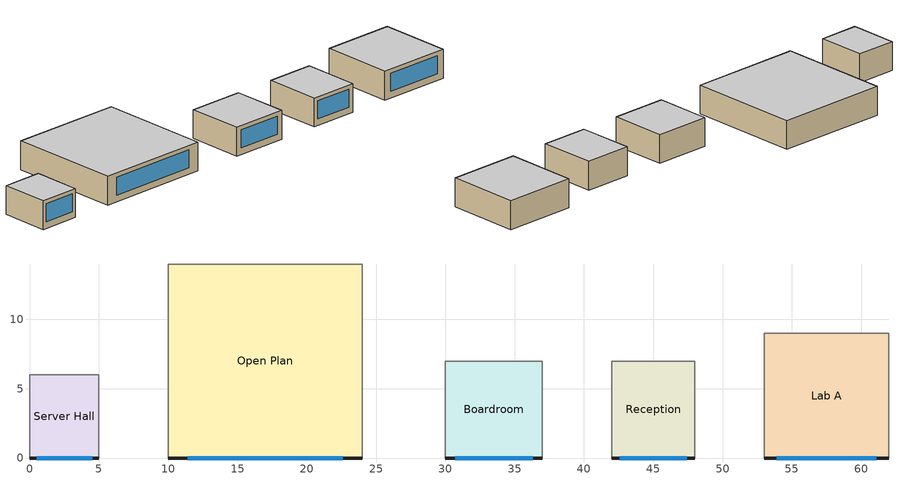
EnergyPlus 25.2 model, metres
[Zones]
Server Hall
 floor ground (Floor_Const): 0,0 0,6 5,6 5,0 z0
 wall outside (ExtWall_Const): 0,0 5,0 z0:3.5
 wall adiabatic (Adiabatic_Const): 5,0 5,6 0,6 0,0 z0:3.5
 window (Window_Const): 0.5,0 4.5,0 z0.8:3
 ceiling adiabatic (Adiabatic_Const): 0,6 5,6 5,0 0,0 z3.5
Open Plan
 floor ground (Floor_Const): 10,0 10,14 24,14 24,0 z0
 wall outside (ExtWall_Const): 10,0 24,0 z0:3.5
 wall adiabatic (Adiabatic_Const): 24,0 24,14 10,14 10,0 z0:3.5
 window (Window_Const): 11.4,0 22.6,0 z0.8:3
 ceiling adiabatic (Adiabatic_Const): 10,14 24,14 24,0 10,0 z3.5
Boardroom
 floor ground (Floor_Const): 30,0 30,7 37,7 37,0 z0
 wall outside (ExtWall_Const): 30,0 37,0 z0:3.5
 wall adiabatic (Adiabatic_Const): 37,0 37,7 30,7 30,0 z0:3.5
 window (Window_Const): 30.7,0 36.3,0 z0.8:3
 ceiling adiabatic (Adiabatic_Const): 30,7 37,7 37,0 30,0 z3.5
Reception
 floor ground (Floor_Const): 42,0 42,7 48,7 48,0 z0
 wall outside (ExtWall_Const): 42,0 48,0 z0:3.5
 wall adiabatic (Adiabatic_Const): 48,0 48,7 42,7 42,0 z0:3.5
 window (Window_Const): 42.6,0 47.4,0 z0.8:3
 ceiling adiabatic (Adiabatic_Const): 42,7 48,7 48,0 42,0 z3.5
Lab A
 floor ground (Floor_Const): 53,0 53,9 62,9 62,0 z0
 wall outside (ExtWall_Const): 53,0 62,0 z0:3.5
 wall adiabatic (Adiabatic_Const): 62,0 62,9 53,9 53,0 z0:3.5
 window (Window_Const): 53.9,0 61.1,0 z0.8:3
 ceiling adiabatic (Adiabatic_Const): 53,9 62,9 62,0 53,0 z3.5
[Building]
BuilMirai Office: 0, City, 0.04, 0.4, FullInteriorAndExterior, 5, 1
[Site:Location]
London/Heathrow: 51.48, -0.45, 0, 24
[Material:NoMass]
Adiabatic_Mat: Smooth, 100
ExtWall_Mat: Smooth, 0.5
Floor_Mat: Smooth, 0.25
[Construction]
Adiabatic_Const: Adiabatic_Mat
ExtWall_Const: ExtWall_Mat
Floor_Const: Floor_Mat
Window_Const: SimpleGlazing
[WindowMaterial:SimpleGlazingSystem]
SimpleGlazing: 3, 0.3
[Zone]
Server Hall: 0, 0, 0, 0, 1, 105, 30
Open Plan: 0, 0, 0, 0, 1, 686, 196
Boardroom: 0, 0, 0, 0, 1, 171.5, 49
Reception: 0, 0, 0, 0, 1, 147, 42
Lab A: 0, 0, 0, 0, 1, 283.5, 81
[Lights]
Server Hall_Lights: Server Hall, Always_On, LightingLevel, 300, 0, 0, 1, GeneralLights
Open Plan_Lights: Open Plan, OCC_MULTIPLIER, LightingLevel, 1960, 0, 0, 1, GeneralLights
Boardroom_Lights: Boardroom, OCC_MULTIPLIER, LightingLevel, 490, 0, 0, 1, GeneralLights
Reception_Lights: Reception, OCC_MULTIPLIER, LightingLevel, 420, 0, 0, 1, GeneralLights
Lab A_Lights: Lab A, OCC_MULTIPLIER, LightingLevel, 810, 0, 0, 1, GeneralLights
[ElectricEquipment]
Server Hall_Equip: Server Hall, Always_On, EquipmentLevel, 3000, 0, 0.5, 0
Open Plan_Equip: Open Plan, OCC_MULTIPLIER, EquipmentLevel, 1960, 0, 0.5, 0
Boardroom_Equip: Boardroom, OCC_MULTIPLIER, EquipmentLevel, 245, 0, 0.5, 0
Reception_Equip: Reception, OCC_MULTIPLIER, EquipmentLevel, 210, 0, 0.5, 0
Lab A_Equip: Lab A, OCC_MULTIPLIER, EquipmentLevel, 3240, 0, 0.5, 0
[ZoneControl:Thermostat]
Server Hall_Thermostat: Server Hall, Dual Zone Control Type Sched, ThermostatSetpoint:DualSetpoint, Server Hall_DualSP
Open Plan_Thermostat: Open Plan, Dual Zone Control Type Sched, ThermostatSetpoint:DualSetpoint, Open Plan_DualSP
Boardroom_Thermostat: Boardroom, Dual Zone Control Type Sched, ThermostatSetpoint:DualSetpoint, Boardroom_DualSP
Reception_Thermostat: Reception, Dual Zone Control Type Sched, ThermostatSetpoint:DualSetpoint, Reception_DualSP
Lab A_Thermostat: Lab A, Dual Zone Control Type Sched, ThermostatSetpoint:DualSetpoint, Lab A_DualSP
[ThermostatSetpoint:DualSetpoint] Heating Setpoint Temperature Schedule=Heating_SP_Sched; Cooling Setpoint Temperature Schedule=Cooling_SP_Sched
Server Hall_DualSP; Open Plan_DualSP; Boardroom_DualSP; Reception_DualSP; Lab A_DualSP
[ZoneHVAC:IdealLoadsAirSystem] Maximum Heating Supply Air Temperature {C}=50; Minimum Cooling Supply Air Temperature {C}=13; Maximum Heating Supply Air Humidity Ratio {kgWater/kgDryAir}=0.015; Minimum Cooling Supply Air Humidity Ratio {kgWater/kgDryAir}=0.009; Heating Limit=NoLimit; Cooling Limit=NoLimit; Demand Controlled Ventilation Type=None
Server Hall_IdealLoads; Open Plan_IdealLoads; Boardroom_IdealLoads; Reception_IdealLoads; Lab A_IdealLoads
[Zone equipment]
Server Hall: Server Hall_IdealLoads
Open Plan: Open Plan_IdealLoads
Boardroom: Boardroom_IdealLoads
Reception: Reception_IdealLoads
Lab A: Lab A_IdealLoads
[People]
Open Plan_People: Open Plan, OCC_MULTIPLIER, People, 40, 0.3, ActivityLevel_Sched
Boardroom_People: Boardroom, OCC_MULTIPLIER, People, 20, 0.3, ActivityLevel_Sched
Reception_People: Reception, OCC_MULTIPLIER, People, 5, 0.3, ActivityLevel_Sched
Lab A_People: Lab A, OCC_MULTIPLIER, People, 15, 0.3, ActivityLevel_Sched
[Schedule:Compact]
Always_On; OCC_MULTIPLIER: Fraction, Through: 12/31, For: AllDays, Until: 24:00, 1
ActivityLevel_Sched: Any Number, Through: 12/31, For: AllDays, Until: 24:00, 120
Dual Zone Control Type Sched: Control Type, Through: 12/31, For: AllDays, Until: 24:00, 4
Heating_SP_Sched: Temperature, Through: 12/31, For: AllDays, Until: 24:00, 20
Cooling_SP_Sched: Temperature, Through: 12/31, For: AllDays, Until: 24:00, 26
